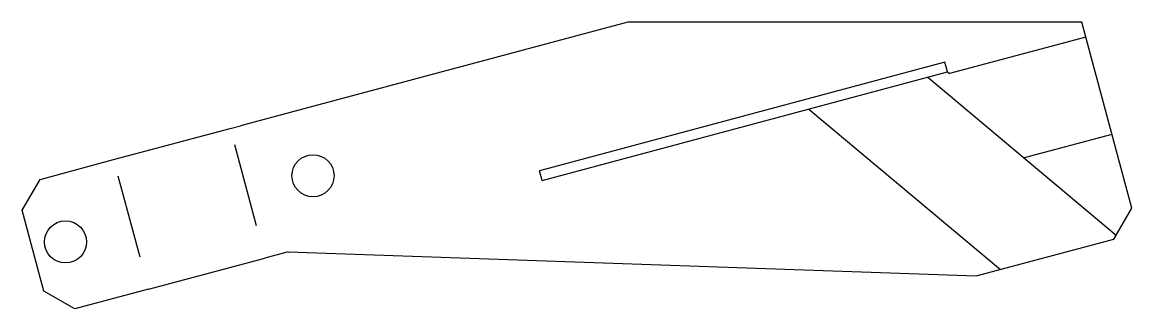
# Model space of a CAD drawing. Extents: x 0 to 1170, y 0 to 297.
# Drawn here: x 510 to 1170, y 33 to 204 of the extents above; entities that cross this region are included whole.
import ezdxf

# ---------------------------------------------------------------- set-up
doc = ezdxf.new("R2010")
doc.units = 0
doc.linetypes.add('SLD-CONTINUA', pattern=[0])
doc.layers.get('0').update_dxf_attribs({"linetype": 'CONTINUOUS'})
doc.layers.add('MARCADO', color=5, linetype='CONTINUOUS')

msp = doc.modelspace()

# ---------------------------------------------------------------- linework, layer by layer
at = {"color": 7, "linetype": 'SLD-CONTINUA'}
for p, q in [((870.117, 203.927), (677.167, 152.226)), ((1140.577, 203.927), (870.117, 203.927)), ((1170.341, 92.846), (1140.577, 203.927)), ((677.167, 152.226), (639.496, 142.132)), ((633.314, 140.476), (639.496, 142.132)), ((520.108, 110.142), (563.961, 121.893)), ((509.501, 91.771), (520.108, 110.142)), ((1159.734, 74.474), (1170.341, 92.846)), ((522.442, 43.475), (509.501, 91.771)), ((1077.631, 52.475), (1159.734, 74.474)), ((667.929, 66.929), (654.02, 63.202)), ((667.929, 66.929), (1077.631, 52.475)), ((540.813, 32.868), (522.442, 43.475)), ((584.666, 44.619), (540.813, 32.868))]:
    msp.add_line(p, q, dxfattribs=at)
for p, q in [((563.961, 121.893), (633.314, 140.476)), ((584.666, 44.619), (654.02, 63.202))]:
    msp.add_line(p, q)
for centre in [(682.691, 112.295), (535.29, 72.799)]:
    msp.add_circle(centre, 12.55, dxfattribs=at)
at = {"layer": 'MARCADO', "linetype": 'SLD-CONTINUA'}
for p, q in [((1142.982, 194.95), (1061.83, 173.205)), ((1060.62, 174.221), (1061.83, 173.205)), ((1048.809, 171.077), (1161.105, 76.849)), ((978.078, 152.103), (1092.168, 56.37)), ((1158.526, 136.938), (1106.149, 122.964)), ((819.139, 109.516), (817.586, 115.311))]:
    msp.add_line(p, q, dxfattribs=at)
at = {"layer": 'MARCADO'}
for p, q in [((635.894, 130.848), (648.835, 82.551)), ((566.541, 112.265), (579.482, 63.968))]:
    msp.add_line(p, q, dxfattribs=at)
at = {"layer": 'MARCADO', "linetype": 'SLD-CONTINUA'}
msp.add_lwpolyline([(819.139, 109.516), (1060.62, 174.221), (1059.067, 180.016), (817.586, 115.311)], dxfattribs=at)

doc.saveas('drawing.dxf')
